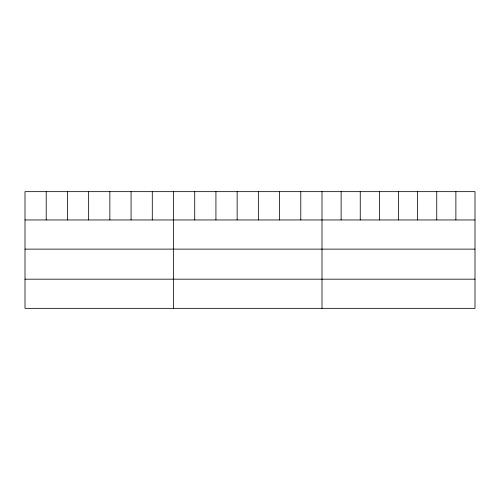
<?xml version="1.0" encoding="UTF-8"?>
<svg xmlns="http://www.w3.org/2000/svg" width="500" height="500" viewBox="0 0 500 500"><rect width="100%" height="100%" fill="white"/><g stroke="black" fill="none" stroke-linecap="round" stroke-linejoin="round"><path stroke-width="0.75" d="M475 219.956L475 308.344L25 308.344L25 191.656L475 191.656L475 219.956L25 219.956M25 249.125L475 249.125M25 279.175L475 279.175M455.875 191.656L455.875 219.956M436.75 191.656L436.75 219.956M417.625 191.656L417.625 219.956M398.5 191.656L398.5 219.956M379.375 191.656L379.375 219.956M360.25 191.656L360.25 219.956M341.125 191.656L341.125 219.956M322 191.656L322 308.344M300.788 191.656L300.788 219.956M279.569 191.656L279.569 219.956M258.356 191.656L258.356 219.956M237.144 191.656L237.144 219.956M215.931 191.656L215.931 219.956M194.713 191.656L194.713 219.956M173.5 191.656L173.5 308.344M152.287 191.656L152.287 219.956M131.069 191.656L131.069 219.956M109.856 191.656L109.856 219.956M88.644 191.656L88.644 219.956M67.431 191.656L67.431 219.956M46.212 191.656L46.212 219.956"/></g></svg>
